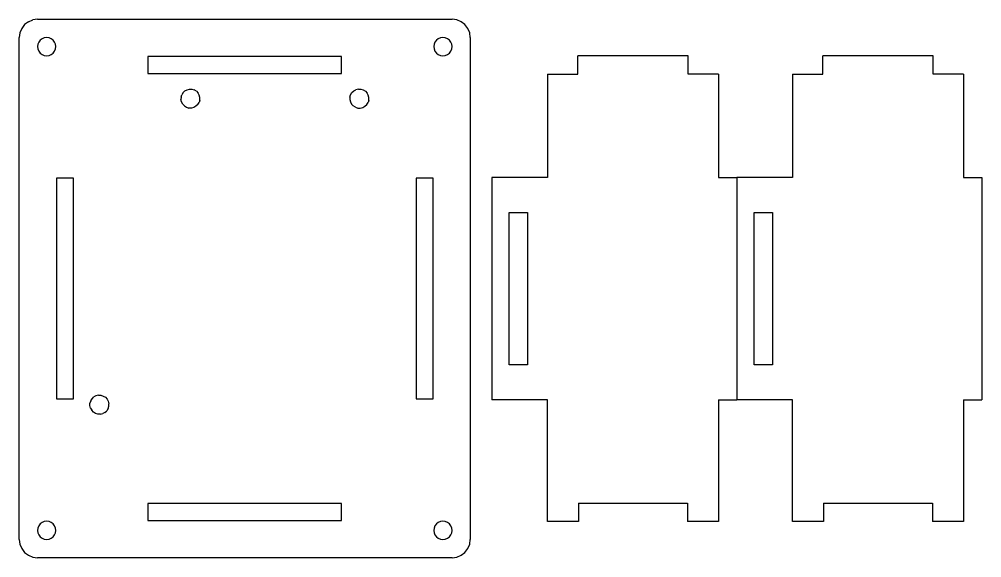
# Model space of a CAD drawing. Extents: x -200 to -42, y 99 to 278.
# Drawn here: x -200.2 to -42.2, y 189.9 to 278.4 of the extents above; entities that cross this region are included whole.
import ezdxf

# ---------------------------------------------------------------- set-up
doc = ezdxf.new("R2010")
doc.units = 0
doc.layers.add('Layer0', color=7, linetype='CONTINUOUS')

msp = doc.modelspace()

# ---------------------------------------------------------------- linework, layer by layer
at = {"layer": 'Layer0', "color": 7}
for points in [[(-198.715483, 278.003827), (-197.991939, 278.303529)], [(-197.215483, 278.405751), (-197.991939, 278.303529)], [(-197.215483, 278.405751), (-129.151609, 278.405751)], [(-126.151609, 275.405751), (-126.25383, 276.182208), (-126.553533, 276.905751), (-127.030288, 277.527072), (-127.651609, 278.003827), (-128.37515, 278.303529), (-129.151609, 278.405751)], [(-198.715483, 278.003827), (-199.336801, 277.527072), (-199.813559, 276.905751), (-200.113259, 276.182208), (-200.215483, 275.405751)], [(-200.215483, 192.905752), (-200.215483, 275.405751)], [(-196.465481, 275.204789), (-196.776142, 274.966411)], [(-196.103711, 275.35464), (-196.465481, 275.204789)], [(-195.715481, 275.405751), (-196.103711, 275.35464)], [(-195.327253, 275.35464), (-195.715481, 275.405751)], [(-194.965481, 275.204789), (-195.327253, 275.35464)], [(-194.654822, 274.966411), (-194.965481, 275.204789)], [(-131.401608, 275.204789), (-131.71227, 274.966411)], [(-131.039836, 275.35464), (-131.401608, 275.204789)], [(-130.651608, 275.405751), (-131.039836, 275.35464)], [(-130.263381, 275.35464), (-130.651608, 275.405751)], [(-129.901609, 275.204789), (-130.263381, 275.35464)], [(-129.590947, 274.966411), (-129.901609, 275.204789)], [(-126.151609, 275.405751), (-126.151609, 192.905752)], [(-197.16437, 274.29398), (-197.215483, 273.905751)], [(-197.215483, 273.905751), (-197.16437, 273.517523)], [(-197.014521, 274.655751), (-197.16437, 274.29398)], [(-197.16437, 273.517523), (-197.014521, 273.155751)], [(-196.776142, 274.966411), (-197.014521, 274.655751)], [(-194.416443, 274.655751), (-194.654822, 274.966411)], [(-194.266594, 274.29398), (-194.416443, 274.655751)], [(-194.416443, 273.155751), (-194.266594, 273.517523)], [(-194.215481, 273.905751), (-194.266594, 274.29398)], [(-194.266594, 273.517523), (-194.215481, 273.905751)], [(-132.100498, 274.29398), (-132.151608, 273.905751)], [(-132.151608, 273.905751), (-132.100498, 273.517523)], [(-131.950646, 274.655751), (-132.100498, 274.29398)], [(-132.100498, 273.517523), (-131.950646, 273.155751)], [(-131.71227, 274.966411), (-131.950646, 274.655751)], [(-129.352571, 274.655751), (-129.590947, 274.966411)], [(-129.202719, 274.29398), (-129.352571, 274.655751)], [(-129.352571, 273.155751), (-129.202719, 273.517523)], [(-129.151609, 273.905751), (-129.202719, 274.29398)], [(-129.202719, 273.517523), (-129.151609, 273.905751)], [(-197.014521, 273.155751), (-196.776142, 272.845091)], [(-196.776142, 272.845091), (-196.465481, 272.606713)], [(-196.465481, 272.606713), (-196.103711, 272.456863)], [(-196.103711, 272.456863), (-195.715481, 272.405751)], [(-195.715481, 272.405751), (-195.327253, 272.456863)], [(-195.327253, 272.456863), (-194.965481, 272.606713)], [(-194.965481, 272.606713), (-194.654822, 272.845091)], [(-194.654822, 272.845091), (-194.416443, 273.155751)], [(-179.115483, 272.305751), (-179.115483, 269.505751)], [(-147.315482, 272.305751), (-179.115483, 272.305751)], [(-147.315482, 269.505751), (-147.315482, 272.305751)], [(-131.950646, 273.155751), (-131.71227, 272.845091)], [(-131.71227, 272.845091), (-131.401608, 272.606713)], [(-131.401608, 272.606713), (-131.039836, 272.456863)], [(-131.039836, 272.456863), (-130.651608, 272.405751)], [(-130.651608, 272.405751), (-130.263381, 272.456863)], [(-130.263381, 272.456863), (-129.901609, 272.606713)], [(-129.901609, 272.606713), (-129.590947, 272.845091)], [(-129.590947, 272.845091), (-129.352571, 273.155751)], [(-85.392003, 269.369872), (-90.392001, 269.369872), (-90.392001, 272.369873), (-108.487001, 272.369873)], [(-108.487001, 269.369872), (-108.487001, 272.369873)], [(-45.168034, 269.369872), (-50.168032, 269.369872), (-50.168032, 272.369871), (-68.263032, 272.369871)], [(-68.263032, 269.369872), (-68.263032, 272.369871)], [(-179.115483, 269.505751), (-147.315482, 269.505751)], [(-113.487002, 269.369872), (-113.487002, 252.369872), (-122.615971, 252.369872), (-122.615971, 215.869872)], [(-113.487002, 269.369872), (-108.487001, 269.369872)], [(-85.392003, 269.369872), (-85.392003, 252.369872)], [(-73.263032, 269.369872), (-73.263032, 252.369872), (-82.392001, 252.369872), (-82.392001, 215.869873)], [(-73.263032, 269.369872), (-68.263032, 269.369872)], [(-45.168034, 269.369872), (-45.168034, 252.369872)], [(-173.6545, 265.609665), (-173.666099, 265.201721)], [(-173.6545, 265.609665), (-173.537713, 266.000706)], [(-173.323699, 266.348198), (-173.537713, 266.000706)], [(-173.323699, 266.348198), (-173.027038, 266.628456)], [(-173.027038, 266.628456), (-172.66795, 266.822385)], [(-172.66795, 266.822385), (-172.270903, 266.916766)], [(-172.270903, 266.916766), (-171.862959, 266.905166)], [(-171.862959, 266.905169), (-171.471917, 266.788383)], [(-171.124426, 266.574368), (-171.471917, 266.788383)], [(-171.124426, 266.574368), (-170.844168, 266.277707)], [(-170.650239, 265.918619), (-170.844168, 266.277707)], [(-170.555855, 265.521572), (-170.650239, 265.918619)], [(-170.567454, 265.113628), (-170.555855, 265.521572)], [(-145.91529, 265.609665), (-145.926889, 265.201721)], [(-145.91529, 265.609665), (-145.798503, 266.000706)], [(-145.798503, 266.000706), (-145.584489, 266.348198)], [(-145.584489, 266.348198), (-145.287828, 266.628456)], [(-145.287828, 266.628456), (-144.92874, 266.822385)], [(-144.531695, 266.916766), (-144.92874, 266.822385)], [(-144.531695, 266.916766), (-144.123751, 266.905166)], [(-144.123751, 266.905169), (-143.732707, 266.788383), (-143.385218, 266.574368)], [(-143.385218, 266.574368), (-143.104957, 266.277707)], [(-142.911028, 265.918619), (-143.104957, 266.277707)], [(-142.816648, 265.521572), (-142.911028, 265.918619)], [(-142.828244, 265.113628), (-142.816645, 265.521572)], [(-173.571716, 264.804674), (-173.666096, 265.201721)], [(-173.377787, 264.445585), (-173.571716, 264.804674)], [(-173.097526, 264.148925), (-173.377787, 264.445585)], [(-173.097526, 264.148925), (-172.750034, 263.93491)], [(-171.194916, 264.094837), (-171.554005, 263.900908)], [(-170.898256, 264.375095), (-171.194916, 264.094837)], [(-170.898256, 264.375095), (-170.684241, 264.722587)], [(-170.567454, 265.113628), (-170.684241, 264.722587)], [(-145.926886, 265.201721), (-145.832505, 264.804674)], [(-145.832505, 264.804674), (-145.638576, 264.445585)], [(-145.358318, 264.148925), (-145.638576, 264.445585)], [(-145.010827, 263.93491), (-145.358318, 264.148925)], [(-143.814794, 263.900908), (-143.455706, 264.094837)], [(-143.455706, 264.094837), (-143.159045, 264.375095)], [(-143.159045, 264.375095), (-142.945031, 264.722587)], [(-142.828244, 265.113628), (-142.945031, 264.722587)], [(-172.750034, 263.93491), (-172.358993, 263.818124)], [(-171.951049, 263.806527), (-172.358993, 263.818126)], [(-171.554005, 263.900908), (-171.951049, 263.806527)], [(-145.010827, 263.93491), (-144.619785, 263.818124)], [(-144.619785, 263.818124), (-144.211842, 263.806524)], [(-144.211842, 263.806527), (-143.814794, 263.900908)], [(-194.115481, 252.305751), (-194.115481, 216.005751)], [(-191.315481, 252.305751), (-194.115481, 252.305751)], [(-191.315481, 216.005751), (-191.315481, 252.305751)], [(-132.251608, 252.305751), (-135.051608, 252.305751)], [(-135.051608, 252.305751), (-135.051608, 216.005751)], [(-132.251608, 216.005751), (-132.251608, 252.305751)], [(-85.392003, 252.369872), (-82.392001, 252.369872)], [(-45.168034, 252.369872), (-42.168032, 252.369872)], [(-42.168032, 252.369872), (-42.168032, 215.869873)], [(-187.21633, 216.616767), (-187.613377, 216.522384)], [(-187.21633, 216.616767), (-186.808387, 216.605168)], [(-186.808387, 216.605168), (-186.417345, 216.488384)], [(-194.115481, 216.005751), (-191.315481, 216.005751)], [(-188.611524, 214.90172), (-188.599925, 215.309664)], [(-188.483141, 215.700705), (-188.599928, 215.309664)], [(-188.483141, 215.700705), (-188.269126, 216.048197)], [(-188.269126, 216.048197), (-187.972466, 216.328458)], [(-187.613377, 216.522384), (-187.972466, 216.328458)], [(-186.417345, 216.488384), (-186.069853, 216.274367)], [(-186.069853, 216.274367), (-185.789595, 215.977706)], [(-185.789595, 215.977706), (-185.595666, 215.618618)], [(-185.595666, 215.618618), (-185.501286, 215.221574)], [(-185.512882, 214.81363), (-185.501283, 215.221574)], [(-135.051608, 216.005751), (-132.251608, 216.005751)], [(-113.487002, 215.869872), (-122.615971, 215.869872)], [(-113.487002, 195.869872), (-113.487002, 215.869872)], [(-85.392001, 215.869873), (-85.392001, 195.869874)], [(-85.392001, 215.869873), (-82.391999, 215.869873)], [(-73.263032, 215.869873), (-82.392001, 215.869873)], [(-73.263032, 195.869871), (-73.263032, 215.869873)], [(-45.168032, 215.869873), (-45.168032, 195.869874)], [(-45.168032, 215.869873), (-42.16803, 215.869873)], [(-188.517143, 214.504676), (-188.611524, 214.90172)], [(-188.517143, 214.504676), (-188.323214, 214.145584)], [(-188.042956, 213.848927), (-188.323214, 214.145584)], [(-187.695465, 213.634909), (-188.042956, 213.848927)], [(-187.304423, 213.518123), (-187.695465, 213.634909)], [(-186.896477, 213.506526), (-187.304423, 213.518125)], [(-186.896477, 213.506526), (-186.499432, 213.600907)], [(-186.140344, 213.794836), (-186.499432, 213.600907)], [(-186.140344, 213.794836), (-185.843683, 214.075097)], [(-185.629669, 214.422588), (-185.843683, 214.075097)], [(-185.629669, 214.422588), (-185.512882, 214.81363)], [(-179.115483, 198.805751), (-179.115483, 196.005751)], [(-147.315482, 198.805751), (-179.115483, 198.805751)], [(-147.315482, 196.005751), (-147.315482, 198.805751)], [(-108.387002, 198.869873), (-90.492001, 198.869873)], [(-108.387001, 198.869872), (-108.387001, 195.869872)], [(-90.492001, 198.869873), (-90.492001, 195.869874)], [(-68.163033, 198.869873), (-50.268031, 198.869873)], [(-68.163033, 198.869873), (-68.163033, 195.869871)], [(-50.268031, 198.869873), (-50.268031, 195.869874)], [(-179.115483, 196.005751), (-147.315482, 196.005751)], [(-197.16437, 194.793979), (-197.215483, 194.405751)], [(-197.215483, 194.405751), (-197.16437, 194.017524)], [(-197.014521, 195.155751), (-197.16437, 194.793979)], [(-196.776142, 195.46641), (-197.014521, 195.155751)], [(-196.465481, 195.704789), (-196.776142, 195.46641)], [(-196.103711, 195.854641), (-196.465481, 195.704789)], [(-195.715481, 195.905751), (-196.103711, 195.854641)], [(-195.327253, 195.854641), (-195.715481, 195.905751)], [(-194.965481, 195.704789), (-195.327253, 195.854641)], [(-194.654822, 195.46641), (-194.965481, 195.704789)], [(-194.416443, 195.155751), (-194.654822, 195.46641)], [(-194.266594, 194.793979), (-194.416443, 195.155751)], [(-194.215481, 194.405751), (-194.266594, 194.793979)], [(-194.266594, 194.017524), (-194.215481, 194.405751)], [(-132.100498, 194.793979), (-132.151608, 194.405751)], [(-132.151608, 194.405751), (-132.100498, 194.017524)], [(-131.950646, 195.155751), (-132.100498, 194.793979)], [(-131.71227, 195.46641), (-131.950646, 195.155751)], [(-131.401608, 195.704789), (-131.71227, 195.46641)], [(-131.039836, 195.854641), (-131.401608, 195.704789)], [(-130.651608, 195.905751), (-131.039836, 195.854641)], [(-130.263381, 195.854641), (-130.651608, 195.905751)], [(-129.901609, 195.704789), (-130.263381, 195.854641)], [(-129.590947, 195.46641), (-129.901609, 195.704789)], [(-129.352571, 195.155751), (-129.590947, 195.46641)], [(-129.202719, 194.793979), (-129.352571, 195.155751)], [(-129.151609, 194.405751), (-129.202719, 194.793979)], [(-129.202719, 194.017524), (-129.151609, 194.405751)], [(-108.387001, 195.869872), (-113.487002, 195.869872)], [(-85.392001, 195.869874), (-90.492001, 195.869874)], [(-68.163033, 195.869871), (-73.263032, 195.869871)], [(-45.168032, 195.869874), (-50.268031, 195.869874)], [(-200.215483, 192.905752), (-200.113259, 192.129293), (-199.813559, 191.405752), (-199.336801, 190.784431), (-198.715483, 190.307676), (-197.991939, 190.007973), (-197.215483, 189.905752)], [(-197.16437, 194.017524), (-197.014521, 193.655752)], [(-197.014521, 193.655752), (-196.776142, 193.34509)], [(-196.776142, 193.34509), (-196.465481, 193.106714)], [(-196.465481, 193.106714), (-196.103711, 192.956862)], [(-196.103711, 192.956862), (-195.715481, 192.905752)], [(-195.715481, 192.905752), (-195.327253, 192.956862)], [(-195.327253, 192.956862), (-194.965481, 193.106714)], [(-194.965481, 193.106714), (-194.654822, 193.34509)], [(-194.654822, 193.34509), (-194.416443, 193.655752)], [(-194.416443, 193.655752), (-194.266594, 194.017524)], [(-132.100498, 194.017524), (-131.950646, 193.655752)], [(-131.950646, 193.655752), (-131.71227, 193.34509)], [(-131.71227, 193.34509), (-131.401608, 193.106714)], [(-131.401608, 193.106714), (-131.039836, 192.956862)], [(-131.039836, 192.956862), (-130.651608, 192.905752)], [(-130.651608, 192.905752), (-130.263381, 192.956862)], [(-130.263381, 192.956862), (-129.901609, 193.106714)], [(-129.901609, 193.106714), (-129.590947, 193.34509)], [(-129.590947, 193.34509), (-129.352571, 193.655752)], [(-129.352571, 193.655752), (-129.202719, 194.017524)], [(-129.151609, 189.905752), (-128.37515, 190.007973), (-127.651609, 190.307676), (-127.030288, 190.784431), (-126.553533, 191.405752), (-126.25383, 192.129293), (-126.151609, 192.905752)], [(-129.151609, 189.905752), (-197.215483, 189.905752)]]:
    msp.add_lwpolyline(points, dxfattribs=at)
for points in [[(-119.752646, 246.619877), (-116.752647, 246.619877), (-116.752647, 221.619876), (-119.752646, 221.619876)], [(-79.528678, 246.619878), (-76.528679, 246.619878), (-76.528679, 221.619875), (-79.528678, 221.619875)]]:
    msp.add_lwpolyline(points, close=True, dxfattribs=at)

doc.saveas('drawing.dxf')
